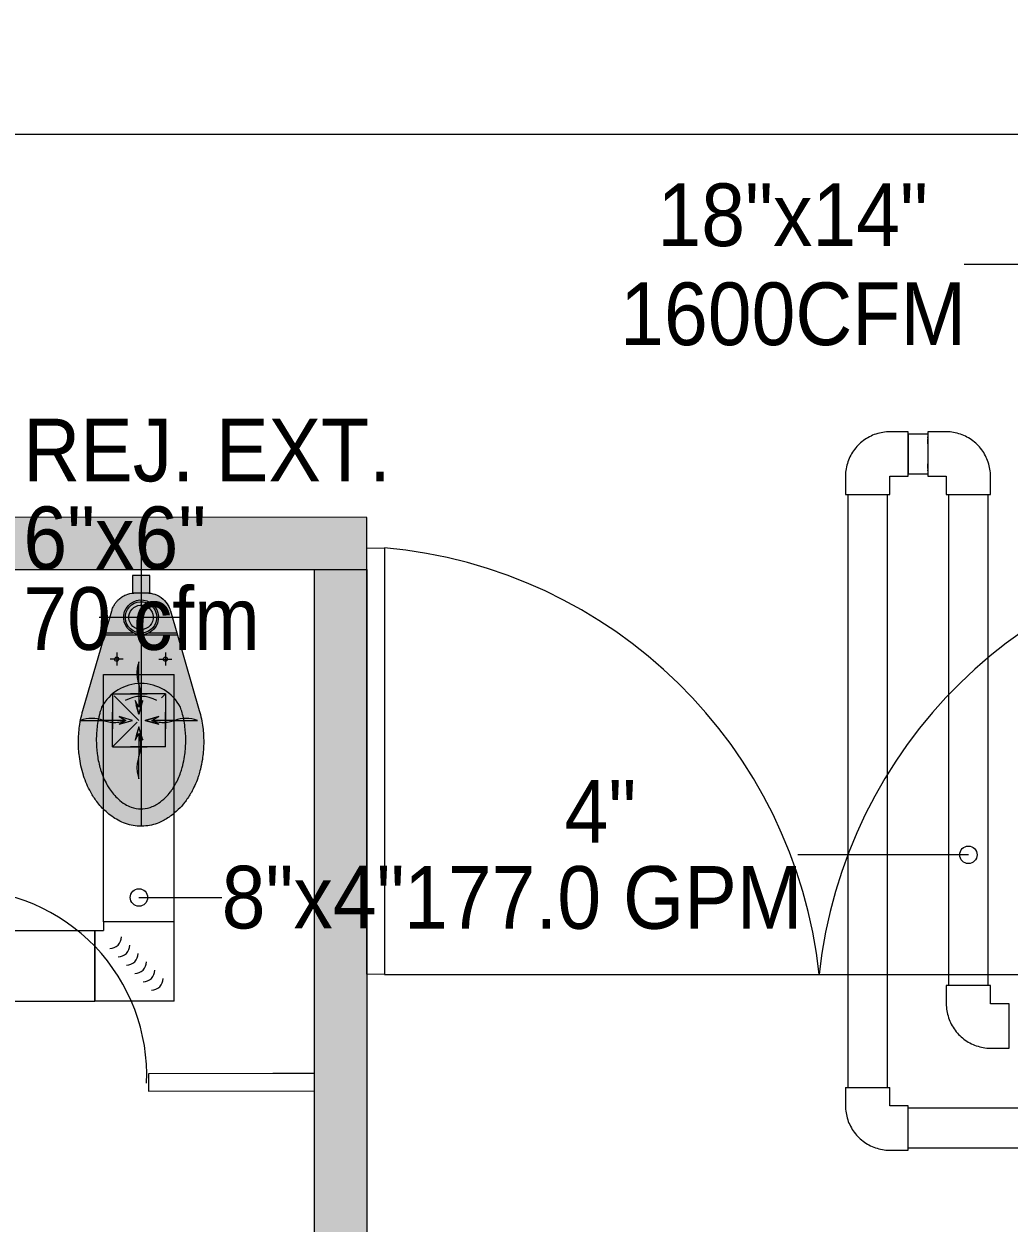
# Model space of a CAD drawing. Header units: metres. Extents: x 31.9 to 124, y -29 to 44.
# Drawn here: x 98.925 to 101.755, y -15.052 to -11.607 of the extents above; entities that cross this region are included whole.
import ezdxf

# ---------------------------------------------------------------- set-up
doc = ezdxf.new("R2010")
doc.units = ezdxf.units.M
doc.header["$LTSCALE"] = 100
doc.linetypes.add('HIDDEN JT', pattern=[0.0016, 0.001, -0.0006000000000000001])
doc.layers.add('A-DETL', color=7, linetype='Continuous', lineweight=9, true_color=0x00a600)
for name, color, linetype, lineweight in [('A-DETL-GENF', 7, 'Continuous', 9), ('A-GENM', 7, 'Continuous', 18), ('ARQ', 8, 'Continuous', 0), ('M-HVAC-CDFF-IDEN', 7, 'Continuous', 9), ('M-HVAC-DUCT', 7, 'Continuous', 18), ('M-HVAC-DUCT-IDEN', 7, 'Continuous', 9), ('P-PIPE', 7, 'Continuous', 18), ('P-PIPE-IDEN', 7, 'Continuous', 9)]:
    doc.layers.add(name, color=color, linetype=linetype, lineweight=lineweight)
doc.styles.add('SansSerif', font='SANSS__.TTF', dxfattribs={"width": 0.9, "height": 0.18})

# ---------------------------------------------------------------- blocks, each defined once
blk = doc.blocks.new('Est etapa 3 torre')
at = {"layer": 'ARQ'}
blk.add_line((1113.670491922903, -6003.673836377351), (1145.333174937007, -6003.673839297823), dxfattribs=at)
blk = doc.blocks.new('INODORO')
at = {"layer": 'ARQ'}
h = blk.add_hatch(color=256, dxfattribs=at)
edge = h.paths.add_edge_path()
edge.add_line((0.167138879916763, 0.3874542567732533), (0.0841340761049431, 0.1014604439486232))
edge.add_arc((0.0166338178486854, 0.1199999999093961), 0.0700000000000085, 269.9999996867988, 344.64191253289164, ccw=False)
edge.add_line((0.0166338174658449, 0.0499999999087777), (-0.0166338174676777, 0.0500000000906038))
edge.add_arc((-0.016633817085733, 0.1200000000917498), 0.0699999999999481, 195.3580868407373, 269.99999968683017, ccw=False)
edge.add_line((-0.08413407554513701, 0.1014604448682803), (-0.1671388762304913, 0.3874542586008414))
edge.add_arc((0.1445241762276623, 0.4779091156929099), 0.3245241738887575, 179.9999996868257, 196.1844647994607, ccw=False)
edge.add_arc((0.1445241762258433, 0.4779091156929099), 0.3245241738885062, 162.8823672647612, 179.9999996868052, ccw=False)
edge.add_arc((0.0735606987828419, 0.4997642400489898), 0.2502714864526803, 143.3683697551233, 162.8823672647904, ccw=False)
edge.add_arc((0.0285611388035818, 0.5332224222456718), 0.1941964442831833, 119.1220158624026, 143.3683697551146, ccw=False)
edge.add_arc((2.9203875e-09, 0.5844902877188362), 0.1355097122808655, 89.99999968678691, 119.12201586236091, ccw=False)
edge.add_arc((2.9203875e-09, 0.5844902877179265), 0.1355097122805724, 60.877983511279126, 89.9999996868533, ccw=False)
edge.add_arc((-0.0285611335220324, 0.5332224225594473), 0.1941964442830499, 36.63162961851879, 60.87798351123172, ccw=False)
edge.add_arc((-0.0735606938687283, 0.4997642408529829), 0.2502714864527536, 17.117632108836688, 36.631629618503325, ccw=False)
edge.add_arc((-0.1445241715509269, 0.4779091172708834), 0.3245241738884838, -3.131308972115221e-07, 17.117632108913824, ccw=False)
edge.add_arc((-0.1445241715500174, 0.4779091172695189), 0.3245241738885833, 343.81552050504206, 359.9999996868814, ccw=False)
blk.add_hatch(color=256, dxfattribs=at).paths.add_polyline_path([(0.0249999999987267, 0.0500000000006367), (-0.0250000000005457, 0.0500000000020009), (-0.0250000000014552, 0), (0.0249999999996362, 4.547e-13)])
at = {"layer": 'ARQ', "extrusion": (-1.5566525472e-06, -4.4737095447e-06, 0.9999999999887814)}
for p, q in [((-0.0699999990584388, 0.2212779869937549, 13.50174197978049), (-0.069999998852893, 0.2587220138016164, 13.50174214729419)), ((0.0700000009418886, 0.2212779862279603, 13.50174219771184), (0.0700000011456155, 0.2587220130349124, 13.50174236522554)), ((-0.0512779855508256, 0.2400000002935485, 13.501742092681), (-0.0887220123605062, 0.2400000004986396, 13.50174203439367)), ((0.0512779876389118, 0.2399999997337545, 13.50174225232502), (0.0887220144476828, 0.2399999995291182, 13.50174231061236)), ((0.1029590844498784, 0.169999999450738, 13.50174201961486), (-0.1029590831250857, 0.1700000005789661, 13.50174169907182)), ((-0.0237486835449659, 0.1640000001457338, 13.50174179553264), (-0.1013111289695416, 0.1640000005691036, 13.50174167479486)), ((0.1013111302281118, 0.1639999994617938, 13.50174199020731), (0.0237486848026833, 0.1639999998856183, 13.50174186946954))]:
    blk.add_line(p, q, dxfattribs=at)
at = {"layer": 'ARQ', "extrusion": (-1.5566525472e-06, -4.4737095447e-06, 0.9999999999887814), "flags": 128}
for points, elevation in [([(0.1671388799180908, 0.3874542567674592), (0.0841340761063266, 0.1014604439433082, -0.0167011858539135), (0.0827460431519839, 0.0969962248799978, -0.0228064528630514), (0.0803759648998266, 0.0910701072474405, -0.0218209622997338), (0.0776118789034668, 0.0856244843505995, -0.0347514792471935), (0.0722630478320732, 0.0775101332194199, -0.0365712911506086), (0.065478668989913, 0.0698583952563556, -0.0439883392274098), (0.055953944524454, 0.0620868957062605, -0.0521847935260016), (0.0431115439781712, 0.0552008485319434, -0.0824963867723115), (0.0207382643283103, 0.0501204355199821, -0.0146682033006329), (0.016633817465493, 0.049999999907792), (-0.0166338174681699, 0.0500000000892362, -0.083908947042246), (-0.0396378349518565, 0.0538878592796746, -0.0986986279768356), (-0.0632296782828643, 0.0677618366508902, -0.0824963867874234), (-0.0776167863289649, 0.0856331925254456, -0.0521847935286534), (-0.0834107733392284, 0.0990038548847728, -0.0091466910465832), (-0.0841340755424673, 0.1014604448637169), (-0.1671388762315909, 0.3874542585969077, -0.0384382318810308), (-0.1773120912419022, 0.436227508481503, -0.0322098651645196), (-0.179999997662262, 0.4779091174592618, -0.0043562944650778), (-0.1799507307570857, 0.4835636869435682, -0.0347539822823099), (-0.1760397497963983, 0.5284532426546146, -0.0218184611944585), (-0.1704152023055578, 0.5561978587393114, -0.0137793666262375), (-0.1656243812009251, 0.573427761838207, -0.0090242503766358), (-0.1628101955625901, 0.5820115332269507, -0.0228039516042641), (-0.1543373170048916, 0.6031968815550527, -0.0218209623747577), (-0.1444549128022155, 0.6226666811719203, -0.0315147983743547), (-0.1272792173413599, 0.6490932225697252, -0.0032331399943346), (-0.1257677262995335, 0.6510988845571141, -0.0365712911242686), (-0.1069463219407443, 0.6723266531382831, -0.0439883392046276), (-0.0805225559546658, 0.693886688675776, -0.0220501206487333), (-0.0659486565789375, 0.7028695782688371, -0.0301025395815668), (-0.05125606195865599, 0.7099322979612929, -0.0824963867841922), (-0.0079446084483641, 0.7197669127161005, -0.0146663661885284), (3.6587572e-09, 0.719999999991422, -0.0839082790123927), (0.0445320610557226, 0.7124737941473592, -0.0433837691539921), (0.0659486637128932, 0.7028695775453342, -0.0550790149373282), (0.1007063471003309, 0.6781437026464371, -0.0508149280683712), (0.1272792238852709, 0.6490932211777436, -0.0315497034242814), (0.1444720595537028, 0.6226362692529773, -0.0521855455748661), (0.1651875980231962, 0.5748313444857477, -0.0014683863351956), (0.1656243869217695, 0.5734277600260388, -0.0425164554927479), (0.1773120686760742, 0.5195909348136257, -0.0322100287174995), (0.1800000023387562, 0.4779091154888416, -0.0043571310662072), (0.1799507165077342, 0.4722534601760911, -0.0347522301866887), (0.1760399391368104, 0.4273661615002933, -0.0218196117753596), (0.1704151328853481, 0.3996200761491883, -0.0097069137479181), (0.167138857705388, 0.3874541802362085)], 13.50184572046907), ([(2.10209143665e-05, 0.6700604028757108, 0.0146663662201114), (-0.0049980160714407, 0.6699131491592321, 0.0824963867754862), (-0.0323601810299641, 0.6637000962787579, 0.0447953269140428), (-0.0459570889083387, 0.6566657190582808, 0.0073747332536994), (-0.0496328151280998, 0.6542484947989952, 0.0439883391764525), (-0.0699262428530629, 0.6376904075384654, 0.0365712911168267), (-0.0843810639122695, 0.6213875009867291, 0.0188768098917693), (-0.0908717233557279, 0.6121897254497327, 0.015864262478818), (-0.0979042313401942, 0.6005909817039088, 0.0218209623995093), (-0.1063467931616888, 0.5839578847887129, 0.0228039516112901), (-0.11358519381172, 0.5658591904561657, 0.0179099563173766), (-0.1180962050232618, 0.5512265233249379, 0.0048944974453076), (-0.1195818378695009, 0.5454905562712559, 0.0218184611920648), (-0.124827357386251, 0.5196155991474912, 0.0347539822809637), (-0.1284747844892388, 0.477751068541692, 0.0043562944693063), (-0.1285207313875723, 0.4724775501558188, 0.0322098651650438), (-0.126013958070092, 0.4336047886186073, 0.0336196500379373), (-0.1180962058839448, 0.3937285768771058, 0.0103533777945605), (-0.1156160600690441, 0.3852294822167833, 0.0084883444845169), (-0.1133215334037229, 0.3783427035490652)], 13.50174109866126), ([(0.1133635720422624, 0.3783427023080597, 0.0009349440113181), (0.1136277496650072, 0.3790973919334771, 0.0179081190670982), (0.1181382446900456, 0.3937285755838043, 0.0048942608912736), (0.1196238084346395, 0.3994642646617991, 0.0218196117238312), (0.1248695692754063, 0.4253405920407407, 0.0347522301599872), (0.1285168065081305, 0.4672030177138213, 0.0043571310470062), (0.1285627710560046, 0.4724775487488305, 0.032210028726899), (0.1260559723300845, 0.5113505064617754, 0.0336194864654326), (0.1181382455515812, 0.5512265220270888, 0.0103527910675619), (0.1156582502073494, 0.5597251381185752, 0.0521855455776311), (0.0979609155770011, 0.6005650010045886, 0.0158991415559226), (0.0909137645516698, 0.6121897244565649, 0.0665105114334335), (0.0651759842235907, 0.6421578962907079, 0.0403733848146336), (0.0459991305885239, 0.6566657185562396, 0.0580937513201958), (0.0281543067209428, 0.6653056955411218, 0.0839082790044594), (2.10209143665e-05, 0.6700604028757108)], 13.50174109866127)]:
    blk.add_lwpolyline(points, format="xyb", dxfattribs=dict(at, elevation=elevation))
at = {"layer": 'ARQ', "ltscale": 0.25, "extrusion": (-1.5566525472e-06, -4.4737095447e-06, 0.9999999999887814), "elevation": 13.50174109866126}
for points in [[(2.10175234599e-05, -0.1499395971131048), (2.10215969494e-05, 0.7200604028791215)], [(-0.1199789826137919, 0.1200604028850315), (0.1200210176653818, 0.1200604028813935)]]:
    blk.add_lwpolyline(points, dxfattribs=at)
at = {"layer": 'ARQ', "extrusion": (-1.5566525472e-06, -4.4737095447e-06, 0.9999999999887814), "elevation": 13.50174109866127}
blk.add_lwpolyline([(0.0250210175254287, 0.0500604028859863), (-0.0249789824728811, 0.0500604028855315), (-0.0249789824750483, 6.04028866683e-05), (0.025021017524171, 6.04028866683e-05)], close=True, dxfattribs=at)
at = {"layer": 'ARQ', "extrusion": (-1.556652547174008e-06, -4.473709544709044e-06, 0.9999999999887812)}
blk.add_ellipse((2.1245228e-09, 0.438210434820121, 13.50174305923893), major_axis=(0.1210894758802731, -0.0421337682255033), ratio=0.9999999999887806, start_param=3.962815268545562, end_param=6.131667520141916, dxfattribs=at)
at = {"layer": 'ARQ', "extrusion": (-1.556652547168421e-06, -4.473709544710988e-06, 0.9999999999887813)}
blk.add_ellipse((2.1245228e-09, 0.438210434820121, 13.50174305923893), major_axis=(0.08626053019274069, -0.0300148395202315), ratio=0.9999999999887816, start_param=4.528682651413999, end_param=5.565800137270519, dxfattribs=at)
at = {"layer": 'ARQ', "extrusion": (-1.556652547069511e-06, -4.473709544810609e-06, 0.9999999999887813)}
for centre in [(-0.0699999989565754, 0.2400000003976856, 13.50174206353734), (0.07000000104375201, 0.2399999996282531, 13.50174228146869)]:
    blk.add_ellipse(centre, major_axis=(0.0056667529156613, -0.0019717787378508), ratio=0.9999999999887814, dxfattribs=at)
at = {"layer": 'ARQ', "extrusion": (-1.556652547155208e-06, -4.473709544715585e-06, 0.9999999999887815)}
blk.add_ellipse((3.881837e-10, 0.120000000015807, 13.50174163565786), major_axis=(0.0472229409644698, -0.0164314894835613), ratio=0.9999999999887814, dxfattribs=at)
at = {"layer": 'ARQ', "extrusion": (-1.556652547174209e-06, -4.473709544708974e-06, 0.9999999999887813)}
blk.add_ellipse((3.881837e-10, 0.120000000015807, 13.50174163565786), major_axis=(0.0425006468680414, -0.014788340535414), ratio=0.9999999999887812, dxfattribs=at)
at = {"layer": 'ARQ', "extrusion": (-1.556652547156365e-06, -4.473709544715183e-06, 0.9999999999887816)}
blk.add_ellipse((3.881837e-10, 0.120000000015807, 13.50174163565786), major_axis=(0.0330560586750786, -0.011502042638485), ratio=0.9999999999887814, dxfattribs=at)
blk = doc.blocks.new('PUERTA BAÑOS')
at = {"layer": 'ARQ'}
h = blk.add_hatch(color=256, dxfattribs=at)
edge = h.paths.add_edge_path()
edge.add_line((-0.0074999999487773, 0.0024999998868225), (-0.0075031825107885, -0.6277996641574646))
edge.add_arc((-0.01250318248631676, -0.6277996643612159), 0.004999999975528264, -89.99999766574399, 2.3348184754468093e-06, ccw=False)
edge.add_line((-0.0125031822826145, -0.6327996643367442), (-0.0325031823012978, -0.6327996648610679))
edge.add_arc((-0.03250318250481996, -0.627799664827046), 0.005000000034021905, 180.0000023323223, 270.0000023321921, ccw=False)
edge.add_line((-0.0375031825388419, -0.6277996650305795), (-0.0374999998602448, -0.002500000990949047))
edge.add_arc((-0.03249999982656623, -0.002500000845348063), 0.005000000033678566, 90.00000166789118, 180.0000016684638, ccw=False)
edge.add_line((-0.0324999999721172, 0.0024999991883305), (-0.0074999999487773, 0.0024999998868225))
for p, q in [((1.137e-13, 9.095e-13), (-0.0050000000047135, -5.77529e-11)), ((1.7461161e-09, -0.0599999999967622), (1.137e-13, 9.095e-13)), ((-0.029999999795109, -0.0050000008186544), (-0.0299999993294478, -0.0200000007744166)), ((-0.0050000000047135, -5.77529e-11), (-0.0250000000233399, -6.984919e-10)), ((-0.024999999324848, -0.0250000006626579), (-0.0049999993062784, -0.0250000000801265)), ((-0.0049999993062784, -0.0250000000801265), (-0.0050000000047135, -5.77529e-11)), ((-0.0050000000047135, -5.77529e-11), (-0.0049999982584836, -0.0600000001127228)), ((-0.0049999982584836, -0.0600000001127228), (1.7461161e-09, -0.0599999999967622))]:
    blk.add_line(p, q, dxfattribs=at)
blk.add_lwpolyline([(-0.0074999999487773, 0.0024999998868225), (-0.0075031825107885, -0.6277996641574646, -0.4142135623759698), (-0.0125031822826145, -0.6327996643367442), (-0.0325031823012978, -0.6327996648610679, -0.4142135623724264), (-0.0375031825388419, -0.6277996650305795), (-0.0374999998602448, -0.002500000990949, -0.4142135623760223), (-0.0324999999721172, 0.0024999991883305)], format="xyb", close=True, dxfattribs=at)
blk.add_circle((-0.0224999996133875, -0.0125000005932634), 0.0025000000013434, dxfattribs=at)
at = {"layer": 'ARQ', "ltscale": 0.1}
blk.add_arc((-0.034025017172155, -0.0259464447144637), 0.6068551286275402, 177.548312870002, 270.1436830651604, dxfattribs=at)
at = {"layer": 'ARQ'}
for centre, radius, start, end in [((-0.0249999997905093, -0.0050000006435766), 0.0050000000026502, 90.00000155563731, 180.0000015586185), ((-0.0249999993247343, -0.020000000658456), 0.0050000000028146, 180.00000155562, 270.0000015556374)]:
    blk.add_arc(centre, radius, start, end, dxfattribs=at)
blk = doc.blocks.new('P6-7-8')
at = {"layer": 'ARQ', "ltscale": 0.03}
h = blk.add_hatch(color=256, dxfattribs=at)
h.dxf.hatch_style = 1
h.paths.add_polyline_path([(129.3865621133843, -2853.855804506081), (129.3865621134357, -2854.005809336991), (129.7347591097323, -2854.005812471573), (129.7347591094476, -2853.855807643226)])
h.paths.add_polyline_path([(129.7347591042089, -2853.855807642994), (129.8847639346534, -2853.855807643057), (129.8847639376768, -2855.206729296698), (129.7347591103762, -2855.206729295236)])
h.paths.add_polyline_path([(132.4462888084984, -2855.356754535149), (132.4462888084984, -2855.206729295966), (129.3865621139901, -2855.2064112302), (129.3865621139901, -2855.356436469382)])
h.paths.add_polyline_path([(129.0366104135594, -2859.980488836386), (129.0365619734098, -2855.355804504832), (128.8865619759476, -2855.355804501174), (128.8866028129132, -2859.61510797262), (128.8865621027003, -2859.980483682531)])
h.paths.add_polyline_path([(132.4462332317758, -2858.531190915465), (132.2962079925928, -2858.531190915465), (132.2961985988152, -2855.356754535153), (132.4462238379981, -2855.356754535153)])
h.paths.add_polyline_path([(131.0459575716372, -2858.381174226039), (131.0461623731348, -2860.070768082228), (131.3462096694964, -2860.070768082228), (131.3462096694964, -2859.920510028152), (131.1970768258589, -2859.920717763606), (131.1960066738188, -2858.381174226039)])
h.paths.add_polyline_path([(132.4462353723156, -2859.920520186214), (132.2962101331327, -2859.920520186214), (132.2962031860268, -2860.570226184826), (132.4462284252097, -2860.570226184826)])
h.paths.add_polyline_path([(132.2462932880007, -2860.070778806225), (132.2962101331641, -2860.070569288396), (132.2962101331641, -2859.920520186214), (132.2462932880007, -2859.920729704043)])
h.paths.add_polyline_path([(128.886562301552, -2862.415180066459), (132.4462924995787, -2862.415179770738), (132.4462924995787, -2862.265130668557), (129.386562157413, -2862.265130964944), (129.3865621574585, -2862.380562136251), (128.8865623016661, -2862.380562134603)])
h.paths.add_polyline_path([(132.296246309827, -2861.77026801326), (132.2962433973955, -2862.265130954991), (132.4462924995771, -2862.265130954991), (132.4462954120086, -2861.77026801326)])
h.paths.add_polyline_path([(135.7619949586428, -2859.920520184995), (135.7619949586428, -2860.070524724243), (135.1955374785273, -2860.070524723945), (135.1955375160589, -2862.435182168386), (135.0454909214725, -2862.435182167988), (135.0454908839408, -2859.920520185247)])
h.paths.add_polyline_path([(138.3143842359016, -2859.920520186054), (138.3143842359016, -2860.070524718216), (137.8865621068339, -2860.070524718216), (137.8865621052548, -2859.980562135912), (137.3865621054877, -2859.980562136592), (137.3865621070624, -2860.070524721014), (136.9619949586429, -2860.070524723048), (136.9619949586429, -2859.920520186054)])
h.paths.add_polyline_path([(135.1955375148452, -2862.43518216822), (142.2381091023706, -2862.435182171283), (142.2381091023706, -2862.282483498081), (135.1955375148452, -2862.282483495018)])
h.paths.add_polyline_path([(140.5135419087342, -2859.920557914773), (140.5135419087342, -2860.070562451633), (139.5143842359046, -2860.070562453403), (139.5143842359046, -2859.920557915868)])
h.paths.add_polyline_path([(139.938931607318, -2862.282483496777), (140.0889782017589, -2862.282483497177), (140.088971238908, -2860.07056245434), (139.9389712414459, -2860.070562450678), (139.9389712414952, -2860.068550720262), (139.938931607318, -2862.282483496777), (139.9388850109212, -2862.282483496944)])
h.paths.add_polyline_path([(141.713541908734, -2859.920557913772), (141.713541908734, -2860.070562453472), (142.2381090916138, -2860.070562453114), (142.2381091027237, -2862.435182176465), (142.3881556973101, -2862.435182166168), (142.3881556862002, -2859.920557904517)])
h.paths.add_polyline_path([(145.384194758097, -2862.280588873095), (149.1853955403637, -2862.280566040151), (149.1853955403637, -2862.430615142018), (145.384194758097, -2862.430637974962)])
h.paths.add_polyline_path([(144.8341426026773, -2862.430615865846), (144.8341426025486, -2859.980594837533), (144.884189033276, -2859.980562539161), (144.8841947568858, -2862.380562136068), (145.3841624598501, -2862.38056213594), (145.38422705638, -2862.430615865715)])
h.paths.add_polyline_path([(148.6194685378462, -2860.7769417958), (148.6194930768113, -2862.280607882768), (148.4694439749453, -2862.280607882768), (148.4694194359802, -2860.7769417958)])
h.paths.add_polyline_path([(148.6194715538054, -2860.77693100904), (149.035349948716, -2860.77689073295), (149.035349948716, -2860.926939834816), (148.6194715538054, -2860.926980110905)])
h.paths.add_polyline_path([(149.1853955418451, -2860.776899953183), (149.1854200808102, -2862.280566040151), (149.0353709789442, -2862.280566040151), (149.0353464399791, -2860.776899953183)])
h.paths.add_polyline_path([(146.0333011162077, -2858.461107505001), (149.0353464456027, -2858.461026982122), (149.0353464456027, -2858.611076083988), (146.0333011162077, -2858.611156606866)])
h.paths.add_polyline_path([(146.4926317325221, -2857.519826286345), (146.4926348308288, -2858.461037697722), (146.6426839326948, -2858.461037697722), (146.6426808343881, -2857.519826286345)])
h.paths.add_polyline_path([(144.8327194737803, -2856.358996580593), (144.8341426025484, -2859.980562539272), (144.9841917044143, -2859.980562539272), (144.9827685756463, -2856.358996580593)])
h.paths.add_polyline_path([(145.1269687749877, -2858.461139007801), (144.983624109452, -2858.461127165491), (144.983624109452, -2858.611176267357), (145.1269687749877, -2858.611188109666)])
h.paths.add_polyline_path([(146.4926317325221, -2856.368983506348), (149.0353387694822, -2856.368964819929), (149.0353387694822, -2856.519013921795), (146.4926317325221, -2856.519032608213)])
h.paths.add_polyline_path([(149.1853878713036, -2856.368960826278), (149.1854128560719, -2857.572304531316), (149.0353637542059, -2857.572304531316), (149.0353387694377, -2856.368960826278)])
h.paths.add_polyline_path([(146.4925657651124, -2852.602064806326), (146.492647770036, -2854.161488035861), (146.642696871902, -2854.161488035861), (146.6426147538398, -2852.60206449095)])
h.paths.add_polyline_path([(148.5878608232197, -2852.604307698292), (146.4926317325221, -2852.600434649178), (146.4926317325221, -2852.450385547312), (148.5887487636601, -2852.454461795352)])
h.paths.add_polyline_path([(148.8053236954897, -2851.006034373854), (140.337522235782, -2851.006056756445), (140.3375222311408, -2851.156060957897), (148.8053236908486, -2851.156038575423)])
h.paths.add_polyline_path([(140.3375222334616, -2853.856754543055), (140.3378832284277, -2851.156060958846), (140.4878874307697, -2851.156054297139), (140.48752643592, -2853.856747881347)])
at = {"layer": 'ARQ', "ltscale": 30}
blk.add_line((132.4969236847141, -2856.519891234578), (134.9947944785674, -2856.519914668785), dxfattribs=at)
at = {"layer": 'ARQ'}
for points in [[(132.4462888072671, -2855.356754535149), (132.4462888072671, -2855.206729295966), (129.3865621162324, -2855.2064112302), (129.3865621162324, -2855.356436469382)], [(132.4969236847141, -2856.519891234578), (132.4462272773121, -2856.519000841162), (132.4462272773123, -2855.294238042989), (132.4969236833299, -2855.295128435683)], [(132.4462332317758, -2858.531190915465), (132.2962079925928, -2858.531190915465), (132.2961985988152, -2855.356754535153), (132.4462238379981, -2855.356754535153)], [(131.8192100245278, -2856.854715422981), (132.2962101493276, -2856.853722794184), (132.2962157587936, -2856.803654013765), (132.1760530223555, -2856.803653857923), (132.1760530223555, -2856.803653857923), (131.819210024506, -2856.804652153768)]]:
    blk.add_lwpolyline(points, close=True, dxfattribs=at)
for centre, radius, start, end in [((132.3763381027327, -2856.666377201232), 1.377428269337491, 6.142214153623073, 84.97734262253722), ((135.1153454188006, -2856.665618016318), 1.377312800737079, 95.02115285933064, 173.8890322096289)]:
    blk.add_arc(centre, radius, start, end, dxfattribs=at)
blk.add_blockref('Est etapa 3 torre', (-994.1638075738222, 3149.568271171783), dxfattribs=at)
at = {"layer": 'ARQ', "extrusion": (0, 0, -1), "xscale": -1, "zscale": -1, "rotation": 179.9999836375244}
blk.add_blockref('INODORO', (-131.7977546679615, -2855.373756104769, 13.50174113772906), dxfattribs=at)
at = {"layer": 'ARQ', "ltscale": 0.0003, "xscale": 0.8784798838123716, "yscale": 0.8784798838123716, "zscale": 0.8784798838123716, "rotation": 180.0003066997074}
blk.add_blockref('PUERTA BAÑOS', (131.2510846179039, -2856.831502603251), dxfattribs=at)
blk = doc.blocks.new('Rectangular Elbow - Mitered - Single Thickness Vanes - LAMINA-V76-NIVEL 06')
at = {"layer": 'A-GENM', "color": 3, "true_color": 0x00ff00}
for centre, radius, start, end in [((58.07300816747394, -14.22925248578547), 0.03386666665814988, 270.0000140960337, 1.409603410946041e-05), ((58.09695552301568, -14.25319982955007), 0.03386666665815699, 270.0000140960273, 1.409602770337912e-05), ((58.12090287855742, -14.27714717331468), 0.03386666665814989, 270.0000140960188, 1.409601913907716e-05), ((58.14485023409916, -14.30109451707929), 0.03386666666666752, 270.0000140960232, 1.409602350746652e-05), ((58.1687975896409, -14.32504186084389), 0.03386666666666752, 270.0000140960232, 1.409602350746652e-05), ((58.19274494518264, -14.3489892046085), 0.03386666666666574, 270.0000140960232, 1.409602350746652e-05)]:
    blk.add_arc(centre, radius, start, end, dxfattribs=at)
at = {"layer": 'M-HVAC-DUCT', "color": 3, "true_color": 0x00ff00}
for p, q in [((58.25842388059968, -14.18606816396575), (58.05522388065076, -14.18606821395744)), ((58.05522388065076, -14.18606821395744), (58.05522388689973, -14.21146821395744)), ((58.25842393684032, -14.41466816396575), (58.25842388059968, -14.18606816396575)), ((58.02982388690613, -14.2114682202064), (58.05522388689973, -14.21146821395744)), ((58.02982393689781, -14.41466822020639), (58.02982388690613, -14.2114682202064)), ((58.25842393684032, -14.41466816396575), (58.02982393689781, -14.41466822020639))]:
    blk.add_line(p, q, dxfattribs=at)
blk = doc.blocks.new('Elbow - PVC - AC PVC _80_-2697610-NIVEL 06')
at = {"layer": 'P-PIPE', "color": 11, "true_color": 0xff8080}
for p, q in [((60.18654076991817, -14.66216246691219), (60.18654076991819, -14.71456266691154)), ((60.31354076991819, -14.71456266691153), (60.31354076991819, -14.66216246691217)), ((60.3667347198199, -14.71535642339974), (60.3143345198199, -14.71535641691075)), ((60.36673470409274, -14.84235642339974), (60.36673471981982, -14.71535642340051)), ((60.31433450409282, -14.84235641691076), (60.36673470409281, -14.84235642339974))]:
    blk.add_line(p, q, dxfattribs=at)
at = {"layer": 'P-PIPE', "color": 11, "true_color": 0xff8080, "flags": 128}
blk.add_lwpolyline([(60.18654076991819, -14.71456266691154), (60.18664299128758, -14.71967305388726), (60.18694949186338, -14.72477526533396), (60.18745978131005, -14.72986113880177), (60.18817304327332, -14.73492253797805), (60.18908813668622, -14.73995136570382), (60.19020359759448, -14.7449395769275), (60.19151764149861, -14.74987919157521), (60.19302816620868, -14.75476230731724), (60.19473275520738, -14.75958111221011), (60.19662868151594, -14.76432789719391), (60.1987129120567, -14.76899506842526), (60.20098211250541, -14.77357515942582), (60.20343265262542, -14.77806084302701), (60.2060606120753, -14.78244494309197), (60.20886178668053, -14.78672044599582), (60.21183169515928, -14.79088051184597), (60.21496558629156, -14.7949184854245), (60.21825844652004, -14.79882790683508), (60.22170500797083, -14.80260252183738), (60.22529975688083, -14.80623629185264), (60.22903694241861, -14.80972340362399), (60.23291058588455, -14.81305827851648), (60.23691449027542, -14.81623558144167), (60.24104225019833, -14.81925022939268), (60.24528726211795, -14.82209739957587), (60.24964273492073, -14.82477253712631), (60.25410170077934, -14.82727136239461), (60.25865702629959, -14.82958987779336), (60.26330142393239, -14.83172437419254), (60.26802746363229, -14.83367143685323), (60.27282758474392, -14.83542795089054), (60.27769410809749, -14.83699110625669), (60.28261924829377, -14.83835840223657), (60.28759512615909, -14.83952765144828), (60.29261378135031, -14.84049698334251), (60.29766718508974, -14.841264847195), (60.30274725300937, -14.84183001458739), (60.30784585808426, -14.84219158137244), (60.31295484363389, -14.84234896912039), (60.31433450409282, -14.84235641691076)], dxfattribs=at)
at = {"layer": 'P-PIPE', "color": 11, "true_color": 0xff8080}
blk.add_ellipse((60.25004076991811, -14.66216246691217), major_axis=(0.06349999999999767, 0), ratio=4.937483534889172e-06, start_param=3.141592670586779, end_param=6.283185324176578, dxfattribs=at)
blk = doc.blocks.new('REJILLA EXTRACCION - 6_x6_-V75-NIVEL 06')
at = {"layer": 'A-DETL-GENF', "linetype": 'HIDDEN JT', "true_color": 0x00ff00}
for points in [[(-1.732587406877428e-14, 0.102751985560422), (0.005074311569220368, 0.1243079911316231), (0.005074311569220368, 0.1464531940904384), (-1.732587406877428e-14, 0.1680091996616395)], [(0.1318930366507724, -6.497202775790356e-14), (0.1682749999999856, -6.497202775790356e-14), (0.1467189944287888, 0.00507431156916839), (0.1318930366507724, 0.00507431156916839)], [(-1.732587406877428e-14, -0.1680091996617651), (0.005074311569220368, -0.146453194090564), (0.005074311569220368, -0.1243079911317487), (-1.732587406877428e-14, -0.1027519855605476)]]:
    blk.add_hatch(color=3, dxfattribs=at).paths.add_polyline_path(points)
at = {"layer": 'A-DETL', "color": 3, "linetype": 'HIDDEN JT', "true_color": 0x00ff00}
for p, q in [((0.07620000000000125, 0.07620000000000073), (-0.07619999999999859, 0.07620000000000073)), ((-0.07619999999999859, 0.07620000000000073), (-0.07619999999999859, -0.07620000000000442)), ((-0.07619999999999859, 0.07620000000000073), (0.07620000000000125, -0.07620000000000442)), ((1.140101739104896e-16, 0.03749477145926518), (5.096097074041845e-16, 0.1027519855604849)), ((0.07620000000000125, -0.07620000000000443), (0.07620000000000125, 0.07620000000000071)), ((2.427051914165031e-11, 0.03749477138854408), (-0.0112499999769441, 0.05698034297580819)), ((-0.01124999997694418, 0.05698034297580839), (2.807948701888385e-11, 0.01800919980333402)), ((-0.007499999976950025, 0.04398996191540265), (2.807885464140014e-11, 0.01800919980333182)), ((2.80794807894715e-11, 0.01800919980333397), (0.01125000002053564, 0.05698034297580392)), ((0.01125000002053566, 0.05698034297580399), (2.427052092635051e-11, 0.03749477138854408)), ((2.807885698677981e-11, 0.0180091998033318), (0.007500000023049941, 0.04398996191831286)), ((-0.01827500014162847, 2.807888198015512e-11), (-0.05724614331409845, 0.01125000002053493)), ((-0.05724614331409852, 0.01125000002053495), (-0.03776057172683858, 2.426986739911819e-11)), ((-0.03776057172683858, 2.426986516734186e-11), (-0.05724614331410265, -0.01124999997694481)), ((-0.05724614331410285, -0.01124999997694489), (-0.01827500014162852, 2.807888636602307e-11)), ((-0.0182750001416263, 2.807825817746343e-11), (-0.04425576225660738, 0.007500000023049269)), ((-0.04425576225369713, -0.007499999976950697), (-0.01827500014162632, 2.807825610351422e-11)), ((0.05724614331409845, 0.01125000002053493), (0.01827500014162847, 2.807888425104821e-11)), ((0.0182750001416263, 2.807825817746343e-11), (0.04425576225660738, 0.007500000023049269)), ((0.04425576225369713, -0.007499999976950697), (0.01827500014162632, 2.807825610351422e-11)), ((0.01827500014162852, 2.807888726759228e-11), (0.05724614331410285, -0.01124999997694489)), ((0.03776057172683858, 2.426986781106044e-11), (0.05724614331409852, 0.01125000002053495)), ((0.05724614331410265, -0.01124999997694481), (0.03776057172683858, 2.426986528414332e-11)), ((-0.1682749999999985, -3.40332742497596e-16), (-0.1030177858987794, -5.511846188652166e-16)), ((-0.03776057179755968, -5.399641347321918e-16), (-0.1030177858987794, -3.291122583645693e-16)), ((2.807948607690865e-11, -0.01800919980333402), (-0.01124999997694418, -0.05698034297580839)), ((-0.007499999976950025, -0.04398996191540265), (2.807885464140014e-11, -0.01800919980333182)), ((2.807885698677981e-11, -0.0180091998033318), (0.007500000023049941, -0.04398996191831286)), ((0.01125000002053564, -0.05698034297580392), (2.807948067395927e-11, -0.01800919980333397)), ((0.1030177858987794, -3.291122583645693e-16), (0.03776057179755968, -5.399641347321918e-16)), ((0.1030177858987794, -5.511846188652166e-16), (0.131843402279884, -4.580464825668791e-16)), ((-0.0112499999769441, -0.05698034297580819), (2.427051881137565e-11, -0.03749477138854408)), ((5.096097074041845e-16, -0.1027519855604849), (1.140101739104896e-16, -0.03749477145926518)), ((2.427052178536889e-11, -0.03749477138854408), (0.01125000002053566, -0.05698034297580399)), ((-0.07619999999999859, -0.07620000000000443), (0.07620000000000125, -0.07620000000000443))]:
    blk.add_line(p, q, dxfattribs=at)
for centre, radius, start, end in [((0.0902856322614012, 0.0701233785098745), 0.0960006322422099, 160.130492548383, 199.8695074516159), ((-0.1356463929493889, -0.09028563226140121), 0.0960006322422097, 70.1304925483832, 109.8695074516161), ((0.1356463929493889, -0.0902856322614012), 0.09600063224220973, 92.27479141168395, 109.8695074516168), ((-0.07038917884816925, 0.09028563226140043), 0.09600063224220978, 250.1304925483828, 289.8695074516161), ((0.07038917884816925, 0.09028563226140043), 0.09600063224220981, 250.1304925483832, 289.8695074516164), ((0.0902856322614012, -0.0701233785098745), 0.09600063224220988, 160.1304925483838, 199.8695074516166)]:
    blk.add_arc(centre, radius, start, end, dxfattribs=at)
at = {"layer": 'A-DETL-GENF', "color": 3, "true_color": 0x00ff00}
for p, q in [((6.831368803972282e-16, 0.168009199661704), (2.875373469035371e-16, 0.1027519855604849)), ((0.1318930116548837, -4.578861902536357e-16), (0.1682749999999985, -3.40332742497596e-16)), ((2.875373469035371e-16, -0.1027519855604849), (6.831368803972282e-16, -0.168009199661704))]:
    blk.add_line(p, q, dxfattribs=at)
for centre, radius, start, end in [((-0.09028563226140028, 0.1353805926110947), 0.09600063224220978, 340.1304925483827, 19.86950745161587), ((0.1356463929493889, -0.0902856322614012), 0.09600063224220967, 70.13049254838394, 92.24511714925463), ((-0.09028563226140027, -0.1353805926110947), 0.09600063224220978, 340.1304925483838, 19.86950745161698)]:
    blk.add_arc(centre, radius, start, end, dxfattribs=at)
blk = doc.blocks.new('Elbow - PVC - AC PVC _80_-V101-NIVEL 06')
at = {"layer": 'A-DETL', "color": 1, "linetype": 'HIDDEN JT', "true_color": 0xff0000, "flags": 128}
blk.add_lwpolyline([(-0.06350570896198199, 0.0641987284455545), (-0.06351013916010405, 0.06416729118353508), (-0.06351582296973059, 0.06413605622864788), (-0.0635227512979657, 0.06410507355014743), (-0.06353091306094527, 0.06407439271372102), (-0.06354029520161342, 0.06404406280216647), (-0.06355088271054808, 0.06401413233685835), (-0.06356265864997479, 0.06398464920015831), (-0.06357560418091623, 0.06395566055880879), (-0.06358969859327868, 0.06392721278843977), (-0.06360491933901367, 0.06389935139941849), (-0.06362124206817321, 0.06387212096402435), (-0.06363864066785828, 0.06384556504514433), (-0.06365708730404351, 0.06381972612658832), (-0.06367655246603543, 0.06379464554510669), (-0.06369700501373735, 0.06377036342427916), (-0.063718412227418, 0.06374691861033104), (-0.063740739860105, 0.06372434860995065), (-0.06376395219236922, 0.06370268953033319), (-0.06378801208941352, 0.06368197602137725), (-0.06381288106053522, 0.06366224122028105), (-0.06383851932067619, 0.06364351669852085), (-0.06386488585411285, 0.0636258324113331), (-0.06389193848001719, 0.06360921664980404), (-0.06391963391993245, 0.06359369599561453), (-0.06394792786707658, 0.06357929527849203), (-0.06397677505717043, 0.06356603753651269), (-0.06400612934087722, 0.06355394397924485), (-0.06403594375757612, 0.06354303395378173), (-0.06406617061058253, 0.0635333249138537), (-0.0640967615433646, 0.06352483239185563), (-0.06412766761697256, 0.06351756997399728), (-0.06415883938826503, 0.06351154927860697), (-0.06419022698907097, 0.06350677993751061), (-0.06422178020592333, 0.06350326958062898)], dxfattribs=at)
at = {"layer": 'P-PIPE', "color": 1, "true_color": 0xff0000}
for p, q in [((-0.0635000014845271, 0.1166939500101599), (-0.06350000081790542, 0.06429375001016596)), ((0.06349999851545886, 0.1166939516257475), (-0.0635000014845412, 0.1166939500100895)), ((0.06349999918210035, 0.06429375162582537), (0.06349999851547869, 0.1166939516258193)), ((-0.06429375081791121, 0.06350000000006786), (-0.1166939508179138, 0.06350000000006353)), ((-0.1166939508179242, 0.06349999999999159), (-0.1166939508179122, -0.06350000000000844)), ((-0.1166939508178965, -0.06349999999993793), (-0.06429375081789387, -0.06349999999992925))]:
    blk.add_line(p, q, dxfattribs=at)
at = {"layer": 'P-PIPE', "color": 1, "true_color": 0xff0000, "flags": 128}
for points in [[(-0.06429375081789387, -0.06349999999992925), (-0.05918336384217864, -0.06339777863053914), (-0.05408115239547367, -0.06309127805474059), (-0.04899527892766881, -0.06258098860808038), (-0.04393387975138603, -0.06186772664481657), (-0.03890505202560474, -0.06095263323192882), (-0.03391684080191994, -0.05983717232368163), (-0.02897722615421605, -0.0585231284195603), (-0.02409411041215715, -0.05701260370950399), (-0.01927530551929367, -0.05530801471082366), (-0.014528520535485, -0.05341208840228839), (-0.009861349304117016, -0.05132785786154829), (-0.00528125830354577, -0.04905865741285888), (-0.0007955747023279855, -0.04660811729286025), (0.003588525362659652, -0.04398015784300478), (0.00786402826652659, -0.04117898323779855), (0.0120240941167084, -0.03820907475905734), (0.01606206769526116, -0.03507518362681081), (0.01997148910585363, -0.03178232339832886), (0.023746104108192, -0.02833576194755011), (0.02737987412348693, -0.02474101303756882), (0.0308669858948758, -0.0210038274997898), (0.03420186078740615, -0.01713018403385901), (0.03737916371262805, -0.0131262796429884), (0.04039381166366621, -0.008998519720077775), (0.04324098184690238, -0.004753507800469492), (0.04591611939737768, -0.0003980349976743696), (0.04841494466570869, 0.004060930860938948), (0.05073346006450188, 0.008616256381191205), (0.05286795646370627, 0.01326065401400473), (0.05481501912443071, 0.01798669371391479), (0.05657153316175736, 0.02278681482557214), (0.05813468852793163, 0.02765333817916525), (0.05950198450783735, 0.0325784783754656), (0.06067123371956718, 0.0375543562408095), (0.0616405656138073, 0.04257301143206126), (0.06240842946632775, 0.0476264151715118), (0.06297359685873569, 0.0527064830911859), (0.06333516364378403, 0.0578050881660873), (0.06349255139174395, 0.0629140737157556), (0.06349999918210035, 0.06429375162582537)], [(-0.06350000081789677, 0.06429375001016596), (-0.06350063573283378, 0.06426200847614465), (-0.06350253946271246, 0.06423031772179563), (-0.06350570896198199, 0.0641987284455545), (-0.06351013916010405, 0.06416729118353508), (-0.06351582296973059, 0.06413605622864788), (-0.0635227512979657, 0.06410507355014743), (-0.06353091306094527, 0.06407439271372102), (-0.06354029520161342, 0.06404406280216647), (-0.06355088271054808, 0.06401413233685835), (-0.06356265864997479, 0.06398464920015831), (-0.06357560418091623, 0.06395566055880879), (-0.06358969859327868, 0.06392721278843977), (-0.06360491933901367, 0.06389935139941849), (-0.06362124206817321, 0.06387212096402435), (-0.06363864066785828, 0.06384556504514433), (-0.06365708730404351, 0.06381972612658832), (-0.06367655246603543, 0.06379464554510669), (-0.06369700501373735, 0.06377036342427916), (-0.063718412227418, 0.06374691861033104), (-0.063740739860105, 0.06372434860995065), (-0.06376395219236922, 0.06370268953033319), (-0.06378801208941352, 0.06368197602137725), (-0.06381288106053522, 0.06366224122028105), (-0.06383851932067619, 0.06364351669852085), (-0.06386488585411285, 0.0636258324113331), (-0.06389193848001719, 0.06360921664980404), (-0.06391963391993245, 0.06359369599561453), (-0.06394792786707658, 0.06357929527849203), (-0.06397677505717043, 0.06356603753651269), (-0.06400612934087722, 0.06355394397924485), (-0.06403594375757612, 0.06354303395378173), (-0.06406617061058253, 0.0635333249138537), (-0.0640967615433646, 0.06352483239185563), (-0.06412766761697256, 0.06351756997399728), (-0.06415883938826503, 0.06351154927860697), (-0.06419022698907097, 0.06350677993751061), (-0.06422178020592333, 0.06350326958062898), (-0.0642534485603991, 0.06350102382379763), (-0.06428518138988396, 0.06350004625974447), (-0.06429375081790253, 0.06350000000006786)]]:
    blk.add_lwpolyline(points, dxfattribs=at)
blk = doc.blocks.new('Elbow - PVC - AC PVC _80_-2699865-NIVEL 06')
at = {"layer": 'A-DETL', "color": 11, "linetype": 'HIDDEN JT', "true_color": 0xff8080, "flags": 128}
blk.add_lwpolyline([(60.31354672416614, -12.90655760137447), (60.31355115451816, -12.90652616304011), (60.31355683851633, -12.90649492706118), (60.31356376706191, -12.90646394341803), (60.31357192906408, -12.90643326168663), (60.31358131145771, -12.90640293095912), (60.31359189922446, -12.90637299976509), (60.31360367541686, -12.90634351599392), (60.3136166211856, -12.90631452681804), (60.31363071580975, -12.90628607861738), (60.3136459367302, -12.90625821690524), (60.31366225958573, -12.90623098625528), (60.31367965825233, -12.90620443023031), (60.31369810488497, -12.90617859131258), (60.31371756996242, -12.9061535108358), (60.31373802233461, -12.90612922891914), (60.31375942927254, -12.90610578440301), (60.31378175652087, -12.90608321478713), (60.31380496835279, -12.90606155617049), (60.31382902762734, -12.9060408431938), (60.31385389584884, -12.90602110898416), (60.31387953322865, -12.90600238510225), (60.31390589874886, -12.90598470149186), (60.31393295022794, -12.9059680864323), (60.31396064438829, -12.90595256649315), (60.31398893692547, -12.90593816649205), (60.31401778257908, -12.90592490945505), (60.31404713520513, -12.90591281658), (60.31407694784983, -12.90590190720275), (60.31410717282468, -12.90589219876641), (60.31413776178257, -12.90588370679346), (60.3141686657952, -12.90587644486126), (60.31419983543113, -12.90587042458021), (60.31423122083471, -12.90586565557543), (60.31426277180586, -12.90586214547145)], dxfattribs=at)
at = {"layer": 'P-PIPE', "color": 11, "true_color": 0xff8080}
for p, q in [((60.36673491345169, -12.77885887613591), (60.31433473709715, -12.77885887613591)), ((60.186541015808, -12.90665260853696), (60.18654100846844, -12.95905280853632)), ((60.31354100846843, -12.95905282632489), (60.31354101580799, -12.90665262632552)), ((60.31433473709717, -12.90585887613592), (60.36673491345169, -12.90585887613591))]:
    blk.add_line(p, q, dxfattribs=at)
at = {"layer": 'P-PIPE', "color": 11, "true_color": 0xff8080, "flags": 128}
for points in [[(60.31433473709716, -12.77885887613591), (60.30922435013787, -12.77896109755107), (60.30412213871897, -12.77926759826335), (60.29903626530113, -12.77977788793493), (60.29397486620732, -12.78049115020781), (60.28894603860637, -12.78140624400996), (60.28395782755904, -12.78252170538074), (60.27901821314754, -12.78383574981308), (60.2741350977089, -12.78534627510842), (60.26931629319289, -12.78705086473983), (60.26456950866443, -12.7889467917181), (60.25990233797066, -12.7910310229545), (60.25532224759232, -12.79330022411317), (60.25083656469896, -12.7957507649455), (60.24645246542697, -12.798378725098), (60.2421769633993, -12.80117990038401), (60.23801689850521, -12.80414980950985), (60.23397892595781, -12.80728370124395), (60.23006950564734, -12.81057656201806), (60.22629489180669, -12.81402312394795), (60.22266112300605, -12.81761787326106), (60.21917401249264, -12.82135505911756), (60.21583913889078, -12.82522870281044), (60.21266183727749, -12.82923260733038), (60.2096471906476, -12.83336036727968), (60.20680002178214, -12.83760537911962), (60.20412488553316, -12.84196085173467), (60.20162606153704, -12.84641981729703), (60.19930754736819, -12.85097514241352), (60.1971730521438, -12.85561953953755), (60.19522599059039, -12.86034557862761), (60.19346947758105, -12.86514569903366), (60.19190632315236, -12.87001222159259), (60.19053902800924, -12.87493736091306), (60.18936977952433, -12.87991323783045), (60.18840044823884, -12.88493189201166), (60.18763258487024, -12.8899852946899), (60.18706741783138, -12.89506536150882), (60.18670585126551, -12.90016396545559), (60.18654846359979, -12.90527294986233), (60.186541015808, -12.90665260853696)], [(60.31354101580799, -12.90665262632552), (60.31354165075037, -12.90662088364692), (60.31354355455226, -12.90658919175954), (60.31354672416614, -12.90655760137447), (60.31355115451816, -12.90652616304011), (60.31355683851633, -12.90649492706118), (60.31356376706191, -12.90646394341803), (60.31357192906408, -12.90643326168663), (60.31358131145771, -12.90640293095912), (60.31359189922446, -12.90637299976509), (60.31360367541686, -12.90634351599392), (60.3136166211856, -12.90631452681804), (60.31363071580975, -12.90628607861738), (60.3136459367302, -12.90625821690524), (60.31366225958573, -12.90623098625528), (60.31367965825233, -12.90620443023031), (60.31369810488497, -12.90617859131258), (60.31371756996242, -12.9061535108358), (60.31373802233461, -12.90612922891914), (60.31375942927254, -12.90610578440301), (60.31378175652087, -12.90608321478713), (60.31380496835279, -12.90606155617049), (60.31382902762734, -12.9060408431938), (60.31385389584884, -12.90602110898416), (60.31387953322865, -12.90600238510225), (60.31390589874886, -12.90598470149186), (60.31393295022794, -12.9059680864323), (60.31396064438829, -12.90595256649315), (60.31398893692547, -12.90593816649205), (60.31401778257908, -12.90592490945505), (60.31404713520513, -12.90591281658), (60.31407694784983, -12.90590190720275), (60.31410717282468, -12.90589219876641), (60.31413776178257, -12.90588370679346), (60.3141686657952, -12.90587644486126), (60.31419983543113, -12.90587042458021), (60.31423122083471, -12.90586565557543), (60.31426277180586, -12.90586214547145), (60.31429443788011, -12.90585989987994), (60.31432616840917, -12.90585892239098), (60.31433473709716, -12.90585887613592)]]:
    blk.add_lwpolyline(points, dxfattribs=at)
at = {"layer": 'P-PIPE', "color": 11, "true_color": 0xff8080}
for centre, major_axis, ratio, start_param, end_param in [((60.36673491345162, -12.8423588761359), (0, 0.06349999999999903), 0.0009499975417535871, 3.14159265382536, 6.283180369704569), ((60.25004100846836, -12.95905281743059), (-0.06350000000000477, 8.894282647057141e-09), 4.937483534888616e-06, 0.0009499945858011394, 3.141592653600422)]:
    blk.add_ellipse(centre, major_axis=major_axis, ratio=ratio, start_param=start_param, end_param=end_param, dxfattribs=at)

msp = doc.modelspace()

# ---------------------------------------------------------------- linework, layer by layer
at = {"layer": 'A-DETL', "color": 3, "linetype": 'HIDDEN JT', "true_color": 0x00ff00}
for p, q in [((99.17914529657823, -13.53158242931697), (99.33154529657823, -13.53158242931697)), ((99.17914529657823, -13.68398242931697), (99.17914529657823, -13.53158242931697)), ((99.17914529657823, -13.68398242931697), (99.33154529657823, -13.53158242931697)), ((99.25534529657823, -13.60778242931697), (99.17914529657823, -13.53158242931697)), ((99.33154529657823, -13.53158242931697), (99.33154529657823, -13.68398242931697)), ((99.33154529657823, -13.68398242931697), (99.17914529657823, -13.68398242931697))]:
    msp.add_line(p, q, dxfattribs=at)
at = {"layer": 'A-DETL', "color": 11, "linetype": 'HIDDEN JT', "true_color": 0xff8080}
for centre, major_axis, ratio, start_param, end_param in [((101.4652574351464, -12.84235872270478), (0, 0.05715000000000003), 0.001021850289998758, 1.554312234475219e-15, 1.570796326794898), ((101.5214782810008, -12.84235872270478), (0, 0.05715000000000001), 0.001021850290025468, 0.7853981633974498, 0.976100385846763), ((101.5214782810008, -12.84235872270478), (0, 0.05714999999999966), 0.001021850289818989, 0.545263957843958, 0.6550972138128428), ((101.5214782810008, -12.84235872270478), (0, 0.057149999999998), 0.001021850290149791, 5.627697845305113, 5.737921349013739), ((101.5214782810008, -12.84235872270478), (0, 0.05715000000000107), 0.001021850290187778, 5.235987756026521, 5.539701462894818), ((101.4652574351464, -12.84235872270478), (0, 0.05715000000000003), 0.001021850289998758, 1.570796326794898, 3.141592653589789), ((101.5214782810008, -12.84235872270478), (0, 0.05715000000000105), 0.00102185029011466, 2.165492267783843, 2.356194490235982), ((101.5214782810008, -12.84235872270478), (0, 0.05714999999999967), 0.001021850290030405, 3.885076497960689, 4.188790204809536), ((101.5214782810008, -12.84235872270478), (0, 0.05715000000000176), 0.001021850290097864, 2.486495439909099, 2.596328695935187), ((101.5214782810008, -12.84235872270478), (0, 0.05715000000000214), 0.001021850290076875, 3.686856611787096, 3.797080115498396), ((101.3485632916102, -14.66218156726086), (-0.05714999999999585, 8.004856577694149e-09), 3.837721958378359e-06, 5.163692584631008e-09, 0.2703842513643622), ((101.3485632916102, -14.66218156726086), (-0.05715000000000716, 8.004855448299154e-09), 3.837721912397726e-06, 2.871207935192137, 3.141592653604078)]:
    msp.add_ellipse(centre, major_axis=major_axis, ratio=ratio, start_param=start_param, end_param=end_param, dxfattribs=at)
at = {"layer": 'M-HVAC-DUCT', "color": 3, "true_color": 0x00ff00}
for p, q in [((99.1537450884366, -13.47588944265809), (99.35694508843659, -13.47588939266619)), ((99.15374526315696, -14.18606806052671), (99.1537450884366, -13.47588944265809)), ((99.35694526315694, -14.18606801053481), (99.35694508843659, -13.47588939266619)), ((99.35694526315696, -14.18606801053481), (99.15374526315696, -14.18606806052671)), ((98.34232095296832, -14.21146826015503), (99.12834640860191, -14.21146806677529)), ((99.12834640860191, -14.21146806677529), (99.12834645859363, -14.41466806677528)), ((98.34232100296003, -14.41466826015502), (99.12834645859363, -14.41466806677528))]:
    msp.add_line(p, q, dxfattribs=at)
at = {"layer": 'M-HVAC-DUCT-IDEN'}
for p, q in [((102.1403041094192, -12.2984888462853), (101.6259514757577, -12.29848884628529)), ((99.25534524603019, -14.11645357754361), (99.4930490392334, -14.11645351906298))]:
    msp.add_line(p, q, dxfattribs=at)
msp.add_circle((99.25534524603019, -14.11645357754361), 0.0249999999999901, dxfattribs=at)
at = {"layer": 'P-PIPE', "color": 11, "true_color": 0xff8080}
for p, q in [((101.5214782810008, -12.78520872270479), (101.4652574351464, -12.78520872270479)), ((101.4652574351464, -12.89950872270479), (101.5214782810008, -12.89950872270479)), ((101.2914135301632, -12.95905265599462), (101.2914132916102, -14.66218155925603)), ((101.4057132916102, -14.66218157526573), (101.4057135301632, -12.95905267200433)), ((104.4547111162468, -14.72170665415998), (101.4652572409958, -14.72170626996863)), ((101.4652572263064, -14.83600626996864), (104.4547111015575, -14.83600665415997))]:
    msp.add_line(p, q, dxfattribs=at)
at = {"layer": 'P-PIPE', "color": 1, "true_color": 0xff0000}
for p, q in [((101.5810222303342, -12.95905267083777), (101.5810221640867, -14.3691527477015)), ((101.6953221640867, -14.3691527530714), (101.6953222303342, -12.95905267620766))]:
    msp.add_line(p, q, dxfattribs=at)
at = {"layer": 'P-PIPE', "color": 11, "true_color": 0xff8080}
for major_axis, ratio, start_param, end_param in [((0, 0.05715000000000038), 0.001021850290048201, 0.9769709253618555, 1.570796326794898), ((0, 0.05714999999999956), 0.001021850290108696, 0.6559677534148134, 0.785398163356726), ((0, 0.05715000000000003), 0.001021850289998758, 1.570796326794898, 2.164621728205805), ((0, 0.05715000000000001), 0.001021850290201297, 2.356194490278375, 2.485624900219081)]:
    msp.add_ellipse((101.5214782810008, -12.84235872270478), major_axis=major_axis, ratio=ratio, start_param=start_param, end_param=end_param, dxfattribs=at)
at = {"layer": 'P-PIPE-IDEN'}
msp.add_line((101.638172181717, -13.99388446751979), (101.1481490115821, -13.99388444449813), dxfattribs=at)
msp.add_circle((101.638172181717, -13.99388446751979), 0.02500000000000872, dxfattribs=at)

# ---------------------------------------------------------------- block references
at = {"layer": 'A-DETL', "color": 11, "linetype": 'HIDDEN JT', "true_color": 0xff8080}
msp.add_blockref('Elbow - PVC - AC PVC _80_-2699865-NIVEL 06', (41.09852252169475, 1.534311202533445e-07), dxfattribs=at)
at = {"layer": 'A-DETL', "color": 1, "linetype": 'HIDDEN JT', "true_color": 0xff0000}
for p, rotation in [((101.6381722318187, -12.84235872270479), 89.999999271099), ((101.6381721626021, -14.48584670120434), 269.9999992710993)]:
    msp.add_blockref('Elbow - PVC - AC PVC _80_-V101-NIVEL 06', p, dxfattribs=dict(at, rotation=rotation))
at = {"layer": 'A-DETL', "color": 3, "linetype": 'HIDDEN JT', "true_color": 0x00ff00, "rotation": 89.99999999999955}
msp.add_blockref('REJILLA EXTRACCION - 6_x6_-V75-NIVEL 06', (99.25534529657823, -13.60778242931697), dxfattribs=at)
at = {"layer": 'ARQ', "linetype": 'Continuous'}
msp.add_blockref('P6-7-8', (-32.536288197049, 2842.181912104963), dxfattribs=at)
at = {"layer": 'M-HVAC-DUCT', "color": 3, "true_color": 0x00ff00}
msp.add_blockref('Rectangular Elbow - Mitered - Single Thickness Vanes - LAMINA-V76-NIVEL 06', (41.09852252169475, 1.534311202533445e-07), dxfattribs=at)
at = {"layer": 'P-PIPE', "color": 11, "true_color": 0xff8080}
msp.add_blockref('Elbow - PVC - AC PVC _80_-2697610-NIVEL 06', (41.09852252169475, 1.534311202533445e-07), dxfattribs=at)

# ---------------------------------------------------------------- texts
at = {"layer": 'M-HVAC-CDFF-IDEN', "char_height": 0.1799999999999998, "attachment_point": 1, "style": 'SansSerif'}
for s, insert, width in [('REJ. EXT.', (98.92335512977127, -12.74127341607447), 1.255442624999999), ('6"x6"', (98.92335512977127, -12.99328304546921), 0.6277213124999994), ('70 cfm', (98.92335512977127, -13.22514137922215), 0.8081009999999993)]:
    msp.add_mtext(s, dxfattribs=dict(at, insert=insert, width=width))
at = {"layer": 'M-HVAC-DUCT-IDEN', "char_height": 0.1799999999999998, "attachment_point": 1, "style": 'SansSerif'}
for s, insert, width in [('18"x14"', (100.7449077257577, -12.06549926295196), 0.9307591874999991), ('1600CFM', (100.6377514757577, -12.34992634628529), 1.190505937499999), ('8"x4"', (99.49304903923338, -14.02546393572964), 0.6277213124999994)]:
    msp.add_mtext(s, dxfattribs=dict(at, insert=insert, width=width))
at = {"layer": 'P-PIPE-IDEN', "char_height": 0.1799999999999998, "attachment_point": 1, "style": 'SansSerif'}
for s, insert, width in [('4"', (100.4780990115821, -13.77943963761546), 0.2453163749999997), ('177.0 GPM', (100.0168490115821, -14.02635008471413), 1.363670437499999)]:
    msp.add_mtext(s, dxfattribs=dict(at, insert=insert, width=width))

doc.saveas('drawing.dxf')
